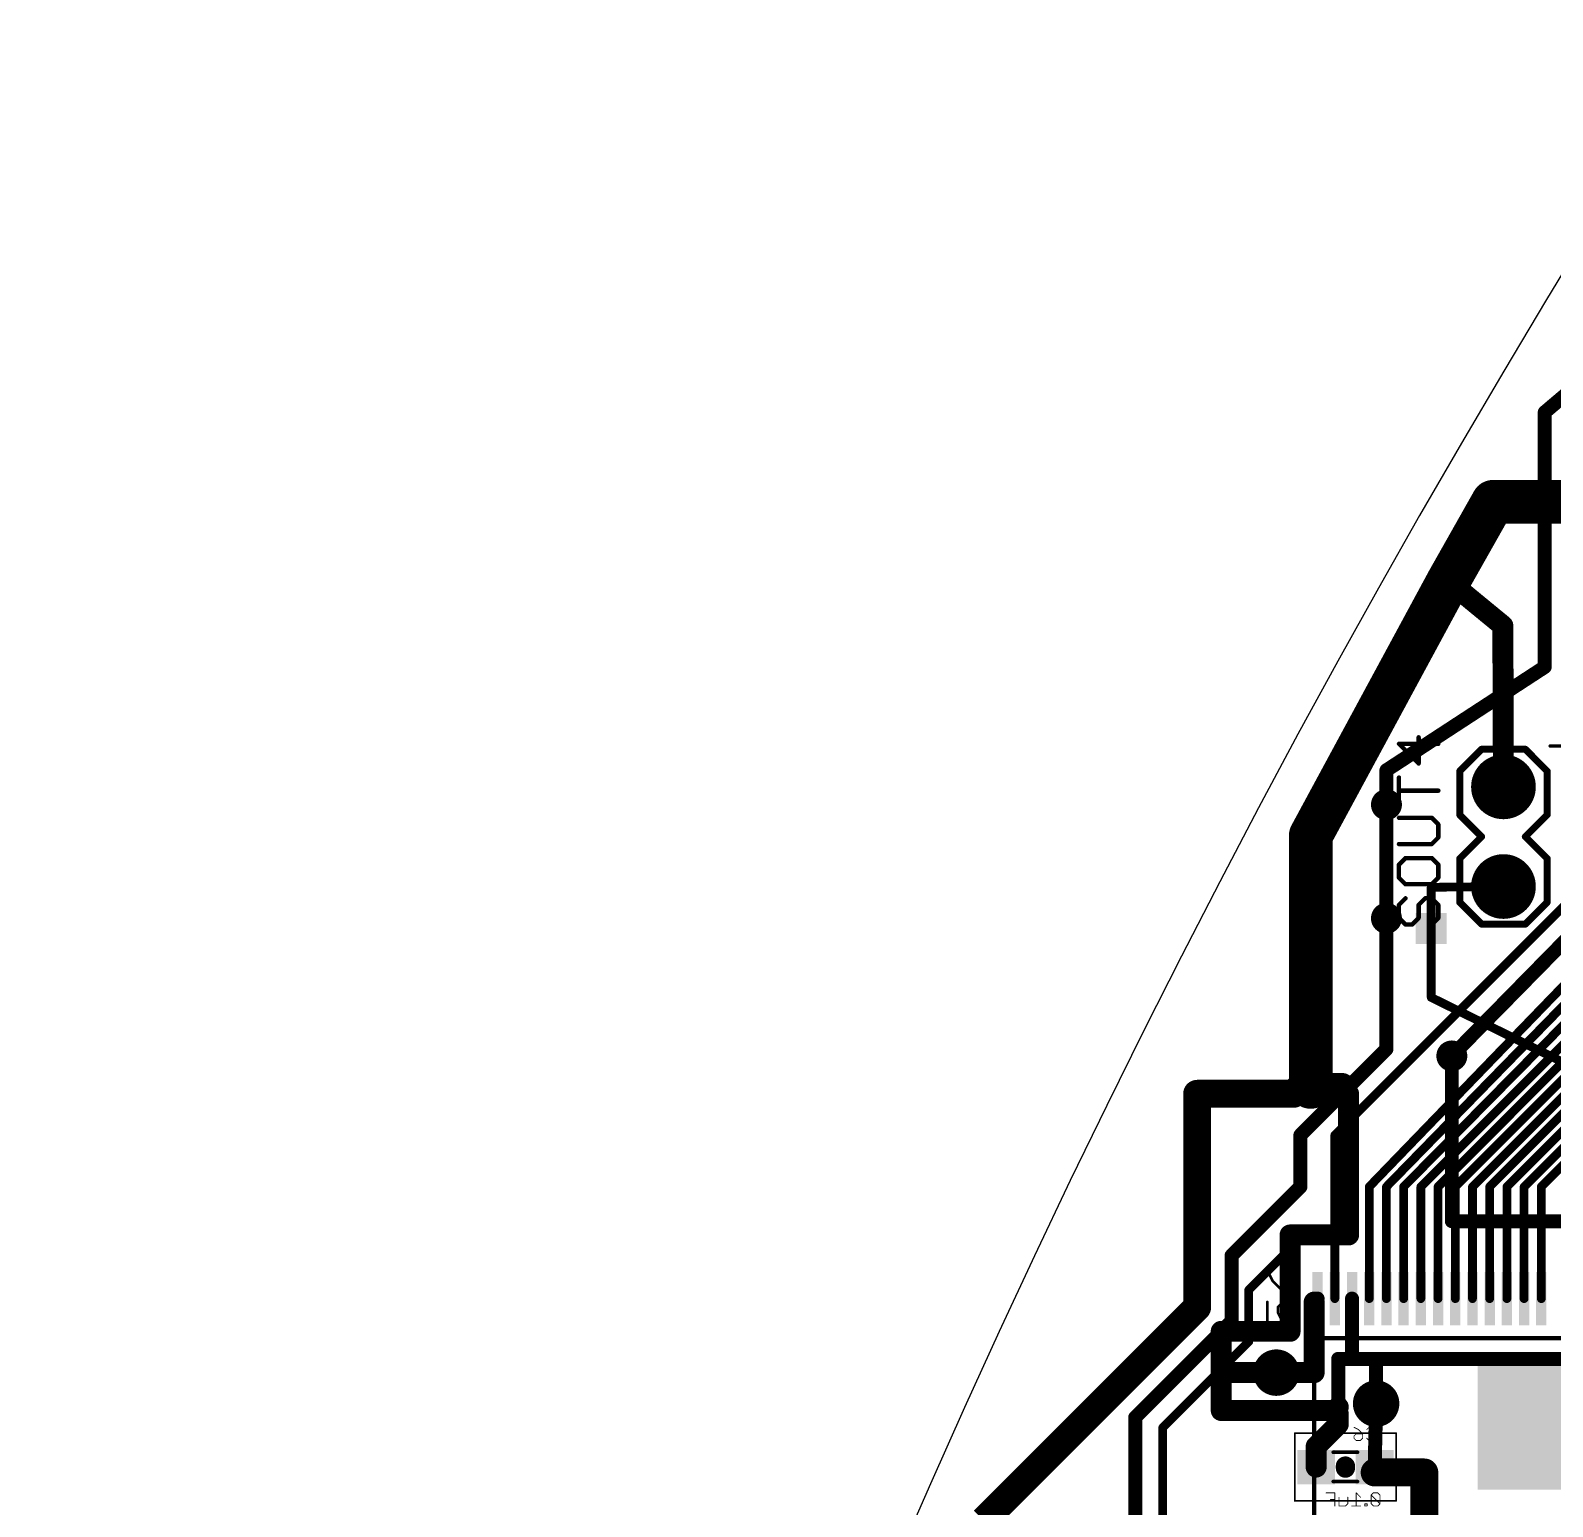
# Model space of a CAD drawing. Extents: x -46 to 149, y 1 to 263.
# Drawn here: x -46.4 to -2.17, y 124.71 to 167.59 of the extents above; entities that cross this region are included whole.
import ezdxf

# ---------------------------------------------------------------- set-up
doc = ezdxf.new("R2010")
doc.units = 0
for name, color, linetype in [('1', 22, 'CONTINUOUS'), ('16', 175, 'CONTINUOUS'), ('17', 82, 'CONTINUOUS'), ('18', 82, 'CONTINUOUS'), ('20', 7, 'CONTINUOUS'), ('21', 253, 'CONTINUOUS'), ('22', 253, 'CONTINUOUS'), ('23', 7, 'CONTINUOUS'), ('24', 7, 'CONTINUOUS'), ('25', 253, 'CONTINUOUS'), ('26', 253, 'CONTINUOUS'), ('28', 253, 'CONTINUOUS'), ('40', 175, 'CONTINUOUS'), ('51', 253, 'CONTINUOUS'), ('52', 253, 'CONTINUOUS')]:
    doc.layers.add(name, color=color, linetype=linetype)

# ---------------------------------------------------------------- blocks, each defined once
blk = doc.blocks.new('RECT')
blk.add_solid([(-0.5, -0.5), (0.5, -0.5), (-0.5, 0.5), (0.5, 0.5)])
blk = doc.blocks.new('ROUNDP')
at = {"const_width": 0.5}
blk.add_lwpolyline([(0, -0.25, 1), (0, 0.25, 1), (0, -0.25)], format="xyb", dxfattribs=at)
blk = doc.blocks.new('ROUNDV')
at = {"const_width": 0.5}
blk.add_lwpolyline([(0, -0.25, 1), (0, 0.25, 1), (0, -0.25)], format="xyb", dxfattribs=at)
blk = doc.blocks.new('SQUAREV')
blk.add_solid([(-0.5, -0.5), (0.5, -0.5), (-0.5, 0.5), (0.5, 0.5)])

msp = doc.modelspace()

# ---------------------------------------------------------------- linework, layer by layer
at = {"layer": '1'}
for points, const_width in [([(-2.4, 156.5), (10, 167)], 0.4064), ([(-2.4, 149.1), (-2.4, 156.5)], 0.4064), ([(-7, 146.1), (-2.4, 149.1)], 0.4064), ([(-7, 145.1), (-7, 146.1)], 0.4064), ([(-8.5, 135.5), (0.1, 144.1)], 0.254), ([(0.5, 143.5), (-5.1, 137.8)], 0.4064), ([(-7.5, 134), (1.2, 143)], 0.254), ([(-7, 134), (1.3, 142.5)], 0.254), ([(-3.6, 142.7222), (-5.7, 142.7)], 0.254), ([(-5.7, 142.7), (-5.7, 141.5)], 0.254), ([(-7, 138), (-7, 141.8)], 0.4064), ([(-6.5, 134), (1.4, 142)], 0.254), ([(-6, 134), (1.5, 141.5)], 0.254), ([(1.5, 141), (-5.5, 134)], 0.254), ([(1.5, 140.5), (-5, 134)], 0.254), ([(-4.5, 134), (1.5, 140)], 0.254), ([(1.4, 139.4), (-4, 134)], 0.254), ([(-3.5, 134), (1.5, 139)], 0.254), ([(-9.5, 135.5), (-7, 138)], 0.4064), ([(-3, 134), (0.5, 137.5)], 0.254), ([(-2.5, 134), (0.5, 137)], 0.254), ([(-9.5, 134), (-9.5, 135.5)], 0.4064), ([(-8.5, 132.5), (-8.5, 135.5)], 0.254), ([(-11.5, 132), (-9.5, 134)], 0.4064), ([(-7.5, 130.75), (-7.5, 134)], 0.254), ([(-7, 130.75), (-7, 134)], 0.254), ([(-6.5, 130.75), (-6.5, 134)], 0.254), ([(-6, 130.75), (-6, 134)], 0.254), ([(-5.5, 134), (-5.5, 130.75)], 0.254), ([(-5, 134), (-5, 130.75)], 0.254), ([(-4.5, 130.75), (-4.5, 134)], 0.254), ([(-4, 134), (-4, 130.75)], 0.254), ([(-3.5, 130.75), (-3.5, 134)], 0.254), ([(-3, 130.75), (-3, 134)], 0.254), ([(-2.5, 130.75), (-2.5, 134)], 0.254), ([(-9.5, 132.5), (-11, 131)], 0.254), ([(-8.5, 132.5), (-9.5, 132.5)], 0.254), ([(-8.5, 130.75), (-8.5, 132.5)], 0.254), ([(-11.5, 130.1), (-11.5, 132)], 0.4064), ([(-11, 131), (-11, 129.5)], 0.254), ([(-9.1, 130.65), (-9.1, 128.6)], 0.6096), ([(-9, 130.75), (-9.1, 130.65)], 0.4064), ([(-8, 130.75), (-8, 129)], 0.4064), ([(-14.3, 127.3), (-11.5, 130.1)], 0.4064), ([(-13.5, 127), (-11, 129.5)], 0.254), ([(-8, 129), (-7.3, 129)], 0.4064), ([(-7.3, 129), (-7.3, 127.7)], 0.4064), ([(-9.1, 128.6), (-10.2, 128.6)], 0.6096), ([(-14.3, 124), (-14.3, 127.3)], 0.4064), ([(-13.5, 124), (-13.5, 127)], 0.254)]:
    msp.add_lwpolyline(points, dxfattribs=dict(at, const_width=const_width))
for points, const_width in [([(-2.2984, 156.5, 1), (-2.5016, 156.5)], 0.2032), ([(-2.4657, 156.5775, 1), (-2.3343, 156.4225)], 0.2032), ([(-2.5016, 149.1, 1), (-2.2984, 149.1)], 0.2032), ([(-2.3445, 149.0149, 1), (-2.4555, 149.1851)], 0.2032), ([(-6.8984, 146.1, 1), (-7.1016, 146.1)], 0.2032), ([(-7.0555, 146.1851, 1), (-6.9445, 146.0149)], 0.2032), ([(-7.1016, 145.1, 1), (-6.8984, 145.1)], 0.2032), ([(-5.7007, 142.7635, 1), (-5.6993, 142.6365)], 0.127), ([(-5.6365, 142.7, 1), (-5.7635, 142.7)], 0.127), ([(-3.5993, 142.6587, 1), (-3.6007, 142.7857)], 0.127), ([(-6.8984, 141.8, 1), (-7.1016, 141.8)], 0.2032), ([(-5.7635, 141.5, 1), (-5.6365, 141.5)], 0.127), ([(-7.1016, 138, 1), (-6.8984, 138)], 0.2032), ([(-6.9282, 137.9282, 1), (-7.0718, 138.0718)], 0.2032), ([(-5.1725, 137.8712, 1), (-5.0275, 137.7288)], 0.2032), ([(-9.3984, 135.5, 1), (-9.6016, 135.5)], 0.2032), ([(-9.5718, 135.5718, 1), (-9.4282, 135.4282)], 0.2032), ([(-8.4365, 135.5, 1), (-8.5635, 135.5)], 0.127), ([(-8.5449, 135.5449, 1), (-8.4551, 135.4551)], 0.127), ([(-9.6016, 134, 1), (-9.3984, 134)], 0.2032), ([(-9.4282, 133.9282, 1), (-9.5718, 134.0718)], 0.2032), ([(-7.4365, 134, 1), (-7.5635, 134)], 0.127), ([(-7.5457, 134.0441, 1), (-7.4543, 133.9559)], 0.127), ([(-6.9365, 134, 1), (-7.0635, 134)], 0.127), ([(-7.0454, 134.0444, 1), (-6.9546, 133.9556)], 0.127), ([(-6.4365, 134, 1), (-6.5635, 134)], 0.127), ([(-6.5452, 134.0446, 1), (-6.4548, 133.9554)], 0.127), ([(-5.9365, 134, 1), (-6.0635, 134)], 0.127), ([(-6.0449, 134.0449, 1), (-5.9551, 133.9551)], 0.127), ([(-5.4365, 134, 1), (-5.5635, 134)], 0.127), ([(-5.5449, 134.0449, 1), (-5.4551, 133.9551)], 0.127), ([(-4.9365, 134, 1), (-5.0635, 134)], 0.127), ([(-5.0449, 134.0449, 1), (-4.9551, 133.9551)], 0.127), ([(-4.4365, 134, 1), (-4.5635, 134)], 0.127), ([(-4.5449, 134.0449, 1), (-4.4551, 133.9551)], 0.127), ([(-3.9365, 134, 1), (-4.0635, 134)], 0.127), ([(-4.0449, 134.0449, 1), (-3.9551, 133.9551)], 0.127), ([(-3.4365, 134, 1), (-3.5635, 134)], 0.127), ([(-3.5449, 134.0449, 1), (-3.4551, 133.9551)], 0.127), ([(-2.9365, 134, 1), (-3.0635, 134)], 0.127), ([(-3.0449, 134.0449, 1), (-2.9551, 133.9551)], 0.127), ([(-2.4365, 134, 1), (-2.5635, 134)], 0.127), ([(-2.5449, 134.0449, 1), (-2.4551, 133.9551)], 0.127), ([(-9.5, 132.5635, 1), (-9.5, 132.4365)], 0.127), ([(-9.4551, 132.4551, 1), (-9.5449, 132.5449)], 0.127), ([(-8.4365, 132.5, 1), (-8.5635, 132.5)], 0.127), ([(-8.5635, 132.5, 1), (-8.4365, 132.5)], 0.127), ([(-8.5, 132.4365, 1), (-8.5, 132.5635)], 0.127), ([(-11.3984, 132, 1), (-11.6016, 132)], 0.2032), ([(-11.5718, 132.0718, 1), (-11.4282, 131.9282)], 0.2032), ([(-10.9365, 131, 1), (-11.0635, 131)], 0.127), ([(-11.0449, 131.0449, 1), (-10.9551, 130.9551)], 0.127), ([(-8.9476, 130.65, 1), (-9.2524, 130.65)], 0.3048), ([(-8.9282, 130.6782, 1), (-9.0718, 130.8218)], 0.2032), ([(-7.8984, 130.75, 1), (-8.1016, 130.75)], 0.2032), ([(-9.1718, 130.7218, 1), (-9.0282, 130.5782)], 0.2032), ([(-8.5635, 130.75, 1), (-8.4365, 130.75)], 0.127), ([(-7.5635, 130.75, 1), (-7.4365, 130.75)], 0.127), ([(-7.0635, 130.75, 1), (-6.9365, 130.75)], 0.127), ([(-6.5635, 130.75, 1), (-6.4365, 130.75)], 0.127), ([(-6.0635, 130.75, 1), (-5.9365, 130.75)], 0.127), ([(-5.5635, 130.75, 1), (-5.4365, 130.75)], 0.127), ([(-5.0635, 130.75, 1), (-4.9365, 130.75)], 0.127), ([(-4.5635, 130.75, 1), (-4.4365, 130.75)], 0.127), ([(-4.0635, 130.75, 1), (-3.9365, 130.75)], 0.127), ([(-3.5635, 130.75, 1), (-3.4365, 130.75)], 0.127), ([(-3.0635, 130.75, 1), (-2.9365, 130.75)], 0.127), ([(-2.5635, 130.75, 1), (-2.4365, 130.75)], 0.127), ([(-11.6016, 130.1, 1), (-11.3984, 130.1)], 0.2032), ([(-11.4282, 130.0282, 1), (-11.5718, 130.1718)], 0.2032), ([(-10.9551, 129.4551, 1), (-11.0449, 129.5449)], 0.127), ([(-11.0635, 129.5, 1), (-10.9365, 129.5)], 0.127), ([(-8, 129.1016, 1), (-8, 128.8984)], 0.2032), ([(-7.1984, 129, 1), (-7.4016, 129)], 0.2032), ([(-7.3, 128.8984, 1), (-7.3, 129.1016)], 0.2032), ([(-10.2, 128.7524, 1), (-10.2, 128.4476)], 0.3048), ([(-9.2524, 128.6, 1), (-8.9476, 128.6)], 0.3048), ([(-9.1, 128.4476, 1), (-9.1, 128.7524)], 0.3048), ([(-8.1016, 129, 1), (-7.8984, 129)], 0.2032), ([(-14.1984, 127.3, 1), (-14.4016, 127.3)], 0.2032), ([(-14.3718, 127.3718, 1), (-14.2282, 127.2282)], 0.2032), ([(-7.4016, 127.7, 1), (-7.1984, 127.7)], 0.2032), ([(-13.4365, 127, 1), (-13.5635, 127)], 0.127), ([(-13.5449, 127.0449, 1), (-13.4551, 126.9551)], 0.127)]:
    msp.add_lwpolyline(points, format="xyb", dxfattribs=dict(at, const_width=const_width))
at = {"layer": '16'}
for points, const_width in [([(-3.9, 153.9), (-5.2, 151.6)], 1.27), ([(-3.9, 153.9), (4.1, 153.9)], 1.27), ([(-5.2, 151.6), (-9.2, 144.2)], 1.27), ([(-3.6178, 150.3), (-5.2, 151.6)], 0.6096), ([(-3.6, 145.6178), (-3.6178, 150.3)], 0.6096), ([(-7, 141.8), (-7, 145.1)], 0.4064), ([(-9.2, 144.2), (-9.2, 136.9)], 1.27), ([(-5.7, 141.5), (-5.7, 139.5)], 0.254), ([(-5.7, 139.5), (6.5, 133.5)], 0.254), ([(-5.1, 137.8), (-5.1, 133)], 0.4064), ([(-12.5, 130.5), (-12.5, 136.7)], 0.8128), ([(-12.5, 136.7), (-9.7, 136.7)], 0.8128), ([(-9.7, 136.7), (-9.5, 136.9)], 0.8128), ([(-9.5, 136.9), (-9.2, 136.9)], 0.8128), ([(-8.3, 136.9), (-9.2, 136.9)], 0.8128), ([(-8.1, 136.7), (-8.3, 136.9)], 0.6096), ([(-8.1, 132.6), (-8.1, 136.7)], 0.6096), ([(-5.1, 133), (6, 133)], 0.4064), ([(-9.8, 129.8), (-9.8, 132.6)], 0.6096), ([(-9.8, 132.6), (-8.1, 132.6)], 0.6096), ([(-18.7, 124.3), (-12.5, 130.5)], 0.8128), ([(-11.8, 128.6), (-11.8, 129.8)], 0.6096), ([(-11.8, 129.8), (-9.8, 129.8)], 0.6096), ([(4.5, 129), (-8.4, 129)], 0.4064), ([(-8.4, 129), (-8.4, 127.6)], 0.4064), ([(-10.2, 128.6), (-11.8, 128.6)], 0.6096), ([(-11.8, 127.5), (-11.8, 128.6)], 0.6096), ([(-8.4, 127.6), (-8.5, 127.5)], 0.6096), ([(-7.3, 127.7), (-7.342, 125.856)], 0.4064), ([(-8.5, 127.5), (-11.8, 127.5)], 0.6096), ([(-8.4, 127.1), (-9.042, 126.458)], 0.6096), ([(-8.5, 127.5), (-8.4, 127.4)], 0.6096), ([(-8.4, 127.4), (-8.4, 127.1)], 0.6096), ([(-9.042, 126.458), (-9.042, 125.856)], 0.6096), ([(-5.9, 125.7), (-7.342, 125.7)], 0.8128), ([(-7.342, 125.7), (-7.342, 125.856)], 0.4064), ([(-5.9, 124.3), (-5.9, 125.7)], 0.8128)]:
    msp.add_lwpolyline(points, dxfattribs=dict(at, const_width=const_width))
for points, const_width in [([(-3.9, 154.2175, 1), (-3.9, 153.5825)], 0.635), ([(-3.6236, 153.7438, 1), (-4.1764, 154.0562)], 0.635), ([(-4.9207, 151.449, 1), (-5.4793, 151.751)], 0.635), ([(-5.4764, 151.7562, 1), (-4.9236, 151.4438)], 0.635), ([(-5.1033, 151.7178, 1), (-5.2967, 151.4822)], 0.3048), ([(-3.4654, 150.3006, 1), (-3.7702, 150.2994)], 0.3048), ([(-3.7145, 150.1822, 1), (-3.5211, 150.4178)], 0.3048), ([(-3.7524, 145.6172, 1), (-3.4476, 145.6184)], 0.3048), ([(-6.8984, 145.1, 1), (-7.1016, 145.1)], 0.2032), ([(-8.8825, 144.2, 1), (-9.5175, 144.2)], 0.635), ([(-9.4793, 144.351, 1), (-8.9207, 144.049)], 0.635), ([(-7.1016, 141.8, 1), (-6.8984, 141.8)], 0.2032), ([(-5.6365, 141.5, 1), (-5.7635, 141.5)], 0.127), ([(-5.672, 139.557, 1), (-5.728, 139.443)], 0.127), ([(-5.7635, 139.5, 1), (-5.6365, 139.5)], 0.127), ([(-4.9984, 137.8, 1), (-5.2016, 137.8)], 0.2032), ([(-12.2968, 136.7, 1), (-12.7032, 136.7)], 0.4064), ([(-12.5, 136.9032, 1), (-12.5, 136.4968)], 0.4064), ([(-9.5, 137.1032, 1), (-9.5, 136.6968)], 0.4064), ([(-9.7, 136.4968, 1), (-9.7, 136.9032)], 0.4064), ([(-9.3563, 136.7563, 1), (-9.6437, 137.0437)], 0.4064), ([(-9.5175, 136.9, 1), (-8.8825, 136.9)], 0.635), ([(-9.2, 137.1032, 1), (-9.2, 136.6968)], 0.4064), ([(-9.2, 136.6968, 1), (-9.2, 137.1032)], 0.4064), ([(-8.1922, 137.0078, 1), (-8.4078, 136.7922)], 0.3048), ([(-8.3, 136.6968, 1), (-8.3, 137.1032)], 0.4064), ([(-9.8437, 136.8437, 1), (-9.5563, 136.5563)], 0.4064), ([(-7.9476, 136.7, 1), (-8.2524, 136.7)], 0.3048), ([(-8.2078, 136.5922, 1), (-7.9922, 136.8078)], 0.3048), ([(-5.1, 133.1016, 1), (-5.1, 132.8984)], 0.2032), ([(-9.6476, 132.6, 1), (-9.9524, 132.6)], 0.3048), ([(-9.8, 132.7524, 1), (-9.8, 132.4476)], 0.3048), ([(-8.2524, 132.6, 1), (-7.9476, 132.6)], 0.3048), ([(-8.1, 132.4476, 1), (-8.1, 132.7524)], 0.3048), ([(-5.2016, 133, 1), (-4.9984, 133)], 0.2032), ([(-12.7032, 130.5, 1), (-12.2968, 130.5)], 0.4064), ([(-12.3563, 130.3563, 1), (-12.6437, 130.6437)], 0.4064), ([(-11.6476, 129.8, 1), (-11.9524, 129.8)], 0.3048), ([(-11.8, 129.9524, 1), (-11.8, 129.6476)], 0.3048), ([(-9.8, 129.6476, 1), (-9.8, 129.9524)], 0.3048), ([(-9.9524, 129.8, 1), (-9.6476, 129.8)], 0.3048), ([(-8.4, 129.1016, 1), (-8.4, 128.8984)], 0.2032), ([(-8.2984, 129, 1), (-8.5016, 129)], 0.2032), ([(-11.8, 128.7524, 1), (-11.8, 128.4476)], 0.3048), ([(-11.6476, 128.6, 1), (-11.9524, 128.6)], 0.3048), ([(-11.9524, 128.6, 1), (-11.6476, 128.6)], 0.3048), ([(-10.2, 128.4476, 1), (-10.2, 128.7524)], 0.3048), ([(-8.2922, 127.4922, 1), (-8.5078, 127.7078)], 0.3048), ([(-7.1984, 127.6977, 1), (-7.4016, 127.7023)], 0.2032), ([(-11.8, 127.6524, 1), (-11.8, 127.3476)], 0.3048), ([(-11.9524, 127.5, 1), (-11.6476, 127.5)], 0.3048), ([(-8.3922, 127.6078, 1), (-8.6078, 127.3922)], 0.3048), ([(-8.6078, 127.6078, 1), (-8.3922, 127.3922)], 0.3048), ([(-8.2476, 127.4, 1), (-8.5524, 127.4)], 0.3048), ([(-8.5078, 127.2922, 1), (-8.2922, 127.5078)], 0.3048), ([(-8.2922, 126.9922, 1), (-8.5078, 127.2078)], 0.3048), ([(-8.5, 127.3476, 1), (-8.5, 127.6524)], 0.3048), ([(-8.5016, 127.6, 1), (-8.2984, 127.6)], 0.2032), ([(-8.5524, 127.1, 1), (-8.2476, 127.1)], 0.3048), ([(-9.1498, 126.5658, 1), (-8.9342, 126.3502)], 0.3048), ([(-8.8896, 126.458, 1), (-9.1944, 126.458)], 0.3048), ([(-7.342, 125.9032, 1), (-7.342, 125.4968)], 0.4064), ([(-7.2404, 125.856, 1), (-7.4436, 125.856)], 0.2032), ([(-5.6968, 125.7, 1), (-6.1032, 125.7)], 0.4064), ([(-5.9, 125.4968, 1), (-5.9, 125.9032)], 0.4064), ([(-9.1944, 125.856, 1), (-8.8896, 125.856)], 0.3048), ([(-7.4436, 125.8583, 1), (-7.2404, 125.8537)], 0.2032), ([(-7.4436, 125.7, 1), (-7.2404, 125.7)], 0.2032)]:
    msp.add_lwpolyline(points, format="xyb", dxfattribs=dict(at, const_width=const_width))
at = {"layer": '20'}
msp.add_arc((259.6429, 1.5887), 306.0431, 121.3324, 180.054, dxfattribs=at)
at = {"layer": '21'}
for points, const_width in [([(-4.87, 146.075), (-4.235, 146.71)], 0.2032), ([(-4.235, 146.71), (-2.965, 146.71)], 0.2032), ([(-2.965, 146.71), (-2.33, 146.075)], 0.2032), ([(-4.87, 144.805), (-4.87, 146.075)], 0.2032), ([(-2.33, 146.075), (-2.33, 144.805)], 0.2032), ([(-4.235, 144.17), (-4.87, 144.805)], 0.2032), ([(-2.33, 144.805), (-2.965, 144.17)], 0.2032), ([(-4.87, 143.535), (-4.235, 144.17)], 0.2032), ([(-2.965, 144.17), (-2.33, 143.535)], 0.2032), ([(-4.87, 142.265), (-4.87, 143.535)], 0.2032), ([(-2.33, 143.535), (-2.33, 142.265)], 0.2032), ([(-4.87, 142.265), (-4.235, 141.63)], 0.2032), ([(-2.965, 141.63), (-2.33, 142.265)], 0.2032), ([(-4.235, 141.63), (-2.965, 141.63)], 0.2032), ([(-10.4627, 131.5753), (-10.3086, 131.2671)], 0.0762), ([(-9.8463, 131.5753), (-10.0004, 131.4212)], 0.0762), ([(-10.0004, 131.4212), (-10.0004, 130.9589)], 0.0762), ([(-9.6922, 131.5753), (-9.8463, 131.5753)], 0.0762), ([(-9.5381, 131.4212), (-9.6922, 131.5753)], 0.0762), ([(-9.5381, 131.113), (-9.5381, 131.4212)], 0.0762), ([(-10.3086, 131.2671), (-10.0004, 130.9589)], 0.0762), ([(-10.0004, 130.9589), (-9.6922, 130.9589)], 0.0762), ([(-9.6922, 130.9589), (-9.5381, 131.113)], 0.0762), ([(-10.4627, 130.6545), (-10.4627, 130.0381)], 0.0762), ([(-10.1545, 130.5004), (-10.0004, 130.6545)], 0.0762), ([(-10.1545, 130.3463), (-10.1545, 130.5004)], 0.0762), ([(-10.0004, 130.6545), (-9.6922, 130.6545)], 0.0762), ([(-9.6922, 130.6545), (-9.5381, 130.5004)], 0.0762), ([(-9.5381, 130.5004), (-9.5381, 130.1922)], 0.0762), ([(-10.4627, 130.0381), (-10.0004, 130.0381)], 0.0762), ([(-10.0004, 130.0381), (-10.1545, 130.3463)], 0.0762), ([(-9.5381, 130.1922), (-9.6922, 130.0381)], 0.0762), ([(-9.1, 129.6), (-9.1, 124.4)], 0.127), ([(4.6, 129.6), (-9.1, 129.6)], 0.127)]:
    msp.add_lwpolyline(points, dxfattribs=dict(at, const_width=const_width))
for points, const_width in [([(-4.235, 146.7608, 1), (-4.235, 146.6592)], 0.1016), ([(-4.1991, 146.6741, 1), (-4.2709, 146.7459)], 0.1016), ([(-2.9291, 146.7459, 1), (-3.0009, 146.6741)], 0.1016), ([(-2.965, 146.6592, 1), (-2.965, 146.7608)], 0.1016), ([(-4.8192, 146.075, 1), (-4.9208, 146.075)], 0.1016), ([(-4.9059, 146.1109, 1), (-4.8341, 146.0391)], 0.1016), ([(-2.2792, 146.075, 1), (-2.3808, 146.075)], 0.1016), ([(-2.3659, 146.0391, 1), (-2.2941, 146.1109)], 0.1016), ([(-4.8341, 144.8409, 1), (-4.9059, 144.7691)], 0.1016), ([(-4.9208, 144.805, 1), (-4.8192, 144.805)], 0.1016), ([(-2.3808, 144.805, 1), (-2.2792, 144.805)], 0.1016), ([(-2.2941, 144.7691, 1), (-2.3659, 144.8409)], 0.1016), ([(-4.1991, 144.1341, 1), (-4.2709, 144.2059)], 0.1016), ([(-4.2709, 144.1341, 1), (-4.1991, 144.2059)], 0.1016), ([(-2.9291, 144.2059, 1), (-3.0009, 144.1341)], 0.1016), ([(-3.0009, 144.2059, 1), (-2.9291, 144.1341)], 0.1016), ([(-4.8192, 143.535, 1), (-4.9208, 143.535)], 0.1016), ([(-4.9059, 143.5709, 1), (-4.8341, 143.4991)], 0.1016), ([(-2.2792, 143.535, 1), (-2.3808, 143.535)], 0.1016), ([(-2.3659, 143.4991, 1), (-2.2941, 143.5709)], 0.1016), ([(-4.8341, 142.3009, 1), (-4.9059, 142.2291)], 0.1016), ([(-4.9208, 142.265, 1), (-4.8192, 142.265)], 0.1016), ([(-2.3808, 142.265, 1), (-2.2792, 142.265)], 0.1016), ([(-2.2941, 142.2291, 1), (-2.3659, 142.3009)], 0.1016), ([(-4.235, 141.6808, 1), (-4.235, 141.5792)], 0.1016), ([(-4.2709, 141.5941, 1), (-4.1991, 141.6659)], 0.1016), ([(-3.0009, 141.6659, 1), (-2.9291, 141.5941)], 0.1016), ([(-2.965, 141.5792, 1), (-2.965, 141.6808)], 0.1016), ([(-10.4456, 131.5838, 1), (-10.4797, 131.5668)], 0.0381), ([(-10.0139, 131.4346, 1), (-9.9869, 131.4077)], 0.0381), ([(-9.9813, 131.4212, 1), (-10.0194, 131.4212)], 0.0381), ([(-9.8463, 131.5943, 1), (-9.8463, 131.5562)], 0.0381), ([(-9.8328, 131.5618, 1), (-9.8598, 131.5887)], 0.0381), ([(-9.6787, 131.5887, 1), (-9.7057, 131.5618)], 0.0381), ([(-9.6922, 131.5562, 1), (-9.6922, 131.5943)], 0.0381), ([(-9.5191, 131.4212, 1), (-9.5572, 131.4212)], 0.0381), ([(-9.5516, 131.4077, 1), (-9.5246, 131.4346)], 0.0381), ([(-10.2951, 131.2805, 1), (-10.3221, 131.2536)], 0.0381), ([(-10.3256, 131.2586, 1), (-10.2916, 131.2756)], 0.0381), ([(-10.0004, 130.9779, 1), (-10.0004, 130.9398)], 0.0381), ([(-10.0194, 130.9589, 1), (-9.9813, 130.9589)], 0.0381), ([(-10.0139, 130.9454, 1), (-9.9869, 130.9724)], 0.0381), ([(-9.7057, 130.9724, 1), (-9.6787, 130.9454)], 0.0381), ([(-9.6922, 130.9398, 1), (-9.6922, 130.9779)], 0.0381), ([(-9.5572, 131.113, 1), (-9.5191, 131.113)], 0.0381), ([(-9.5246, 131.0995, 1), (-9.5516, 131.1265)], 0.0381), ([(-10.4436, 130.6545, 1), (-10.4817, 130.6545)], 0.0381), ([(-10.1354, 130.5004, 1), (-10.1735, 130.5004)], 0.0381), ([(-10.168, 130.5139, 1), (-10.141, 130.4869)], 0.0381), ([(-10.0004, 130.6735, 1), (-10.0004, 130.6354)], 0.0381), ([(-9.9869, 130.641, 1), (-10.0139, 130.668)], 0.0381), ([(-9.6787, 130.668, 1), (-9.7057, 130.641)], 0.0381), ([(-9.6922, 130.6354, 1), (-9.6922, 130.6735)], 0.0381), ([(-9.5191, 130.5004, 1), (-9.5572, 130.5004)], 0.0381), ([(-9.5516, 130.4869, 1), (-9.5246, 130.5139)], 0.0381), ([(-10.4627, 130.0572, 1), (-10.4627, 130.0191)], 0.0381), ([(-10.4817, 130.0381, 1), (-10.4436, 130.0381)], 0.0381), ([(-10.1375, 130.3548, 1), (-10.1715, 130.3378)], 0.0381), ([(-10.1735, 130.3463, 1), (-10.1354, 130.3463)], 0.0381), ([(-10.0174, 130.0296, 1), (-9.9834, 130.0466)], 0.0381), ([(-10.0004, 130.0191, 1), (-10.0004, 130.0572)], 0.0381), ([(-9.7057, 130.0516, 1), (-9.6787, 130.0246)], 0.0381), ([(-9.5572, 130.1922, 1), (-9.5191, 130.1922)], 0.0381), ([(-9.5246, 130.1787, 1), (-9.5516, 130.2057)], 0.0381), ([(-9.0682, 129.6, 1), (-9.1318, 129.6)], 0.0635), ([(-9.1, 129.6317, 1), (-9.1, 129.5683)], 0.0635)]:
    msp.add_lwpolyline(points, format="xyb", dxfattribs=dict(at, const_width=const_width))
at = {"layer": '22', "const_width": 0.5588}
msp.add_lwpolyline([(-8.192, 125.8865), (-8.192, 125.8255)], dxfattribs=at)
at = {"layer": '22', "const_width": 0.2794}
for points in [[(-8.0523, 125.8865, 1), (-8.3317, 125.8865)], [(-8.3317, 125.8255, 1), (-8.0523, 125.8255)]]:
    msp.add_lwpolyline(points, format="xyb", dxfattribs=at)
at = {"layer": '23'}
msp.add_point((-3.6, 142.9), dxfattribs=at)
at = {"layer": '24'}
msp.add_point((-8.192, 125.856), dxfattribs=at)
at = {"layer": '25'}
for points, const_width in [([(-5.4923, 146.8669), (-6.6363, 146.8669)], 0.127), ([(-6.6363, 146.8669), (-6.0643, 146.2949)], 0.127), ([(-6.0643, 146.2949), (-6.0643, 147.0575)], 0.127), ([(-2.2411, 146.806), (-0.6819, 146.806)], 0.1016), ([(-6.6363, 145.1255), (-6.6363, 145.8881)], 0.127), ([(-5.4923, 145.5068), (-6.6363, 145.5068)], 0.127), ([(-5.683, 144.7187), (-6.6363, 144.7187)], 0.127), ([(-5.4923, 144.5281), (-5.683, 144.7187)], 0.127), ([(-5.683, 143.9561), (-5.4923, 144.1468)], 0.127), ([(-5.4923, 144.1468), (-5.4923, 144.5281)], 0.127), ([(-6.6363, 143.9561), (-5.683, 143.9561)], 0.127), ([(-6.4456, 143.5493), (-6.6363, 143.3587)], 0.127), ([(-6.6363, 143.3587), (-6.6363, 142.9774)], 0.127), ([(-5.683, 143.5493), (-6.4456, 143.5493)], 0.127), ([(-5.4923, 143.3587), (-5.683, 143.5493)], 0.127), ([(-5.4923, 142.9774), (-5.4923, 143.3587)], 0.127), ([(-6.6363, 142.9774), (-6.4456, 142.7867)], 0.127), ([(-5.683, 142.7867), (-5.4923, 142.9774)], 0.127), ([(-6.4456, 142.38), (-6.6363, 142.1893)], 0.127), ([(-6.4456, 142.7867), (-5.683, 142.7867)], 0.127), ([(-6.0643, 142.1893), (-5.8736, 142.38)], 0.127), ([(-5.8736, 142.38), (-5.683, 142.38)], 0.127), ([(-5.683, 142.38), (-5.4923, 142.1893)], 0.127), ([(-6.6363, 142.1893), (-6.6363, 141.808)], 0.127), ([(-6.0643, 141.808), (-6.0643, 142.1893)], 0.127), ([(-5.4923, 142.1893), (-5.4923, 141.808)], 0.127), ([(-6.6363, 141.808), (-6.4456, 141.6173)], 0.127), ([(-6.4456, 141.6173), (-6.255, 141.6173)], 0.127), ([(-6.255, 141.6173), (-6.0643, 141.808)], 0.127), ([(-5.4923, 141.808), (-5.683, 141.6173)], 0.127)]:
    msp.add_lwpolyline(points, dxfattribs=dict(at, const_width=const_width))
for points, const_width in [([(-6.6363, 146.8986, 1), (-6.6363, 146.8351)], 0.0635), ([(-6.6138, 146.8893, 1), (-6.6587, 146.8444)], 0.0635), ([(-6.0325, 147.0575, 1), (-6.096, 147.0575)], 0.0635), ([(-5.4923, 146.8351, 1), (-5.4923, 146.8986)], 0.0635), ([(-2.2411, 146.8314, 1), (-2.2411, 146.7806)], 0.0508), ([(-6.6045, 145.8881, 1), (-6.668, 145.8881)], 0.0635), ([(-6.096, 146.2949, 1), (-6.0325, 146.2949)], 0.0635), ([(-6.0867, 146.2724, 1), (-6.0418, 146.3173)], 0.0635), ([(-6.6363, 145.5386, 1), (-6.6363, 145.4751)], 0.0635), ([(-5.4923, 145.4751, 1), (-5.4923, 145.5386)], 0.0635), ([(-6.668, 145.1255, 1), (-6.6045, 145.1255)], 0.0635), ([(-6.6363, 144.7505, 1), (-6.6363, 144.687)], 0.0635), ([(-5.6605, 144.7412, 1), (-5.7054, 144.6963)], 0.0635), ([(-5.683, 144.687, 1), (-5.683, 144.7505)], 0.0635), ([(-5.4606, 144.5281, 1), (-5.524, 144.5281)], 0.0635), ([(-5.5148, 144.5056, 1), (-5.4698, 144.5505)], 0.0635), ([(-5.4698, 144.1243, 1), (-5.5148, 144.1692)], 0.0635), ([(-6.6363, 143.9878, 1), (-6.6363, 143.9243)], 0.0635), ([(-5.7054, 143.9785, 1), (-5.6605, 143.9336)], 0.0635), ([(-5.683, 143.9243, 1), (-5.683, 143.9878)], 0.0635), ([(-5.524, 144.1468, 1), (-5.4606, 144.1468)], 0.0635), ([(-6.6045, 143.3587, 1), (-6.668, 143.3587)], 0.0635), ([(-6.6587, 143.3811, 1), (-6.6138, 143.3362)], 0.0635), ([(-6.4456, 143.5811, 1), (-6.4456, 143.5176)], 0.0635), ([(-6.4232, 143.5269, 1), (-6.4681, 143.5718)], 0.0635), ([(-5.6605, 143.5718, 1), (-5.7054, 143.5269)], 0.0635), ([(-5.683, 143.5176, 1), (-5.683, 143.5811)], 0.0635), ([(-5.4606, 143.3587, 1), (-5.524, 143.3587)], 0.0635), ([(-5.5148, 143.3362, 1), (-5.4698, 143.3811)], 0.0635), ([(-6.668, 142.9774, 1), (-6.6045, 142.9774)], 0.0635), ([(-6.6138, 142.9998, 1), (-6.6587, 142.9549)], 0.0635), ([(-5.524, 142.9774, 1), (-5.4606, 142.9774)], 0.0635), ([(-5.4698, 142.9549, 1), (-5.5148, 142.9998)], 0.0635), ([(-6.4456, 142.8184, 1), (-6.4456, 142.7549)], 0.0635), ([(-6.4232, 142.3575, 1), (-6.4681, 142.4024)], 0.0635), ([(-6.4681, 142.7642, 1), (-6.4232, 142.8091)], 0.0635), ([(-5.8736, 142.4117, 1), (-5.8736, 142.3482)], 0.0635), ([(-5.8512, 142.3575, 1), (-5.8961, 142.4024)], 0.0635), ([(-5.7054, 142.8091, 1), (-5.6605, 142.7642)], 0.0635), ([(-5.6605, 142.4024, 1), (-5.7054, 142.3575)], 0.0635), ([(-5.683, 142.7549, 1), (-5.683, 142.8184)], 0.0635), ([(-5.683, 142.3482, 1), (-5.683, 142.4117)], 0.0635), ([(-6.6045, 142.1893, 1), (-6.668, 142.1893)], 0.0635), ([(-6.6587, 142.2117, 1), (-6.6138, 142.1668)], 0.0635), ([(-6.0325, 142.1893, 1), (-6.096, 142.1893)], 0.0635), ([(-6.0867, 142.2117, 1), (-6.0418, 142.1668)], 0.0635), ([(-5.4606, 142.1893, 1), (-5.524, 142.1893)], 0.0635), ([(-5.5148, 142.1668, 1), (-5.4698, 142.2117)], 0.0635), ([(-6.668, 141.808, 1), (-6.6045, 141.808)], 0.0635), ([(-6.6138, 141.8304, 1), (-6.6587, 141.7855)], 0.0635), ([(-6.4456, 141.649, 1), (-6.4456, 141.5856)], 0.0635), ([(-6.4681, 141.5948, 1), (-6.4232, 141.6398)], 0.0635), ([(-6.2774, 141.6398, 1), (-6.2325, 141.5948)], 0.0635), ([(-6.255, 141.5856, 1), (-6.255, 141.649)], 0.0635), ([(-6.096, 141.808, 1), (-6.0325, 141.808)], 0.0635), ([(-6.0418, 141.7855, 1), (-6.0867, 141.8304)], 0.0635), ([(-5.7054, 141.6398, 1), (-5.6605, 141.5948)], 0.0635), ([(-5.524, 141.808, 1), (-5.4606, 141.808)], 0.0635), ([(-5.4698, 141.7855, 1), (-5.5148, 141.8304)], 0.0635)]:
    msp.add_lwpolyline(points, format="xyb", dxfattribs=dict(at, const_width=const_width))
at = {"layer": '26', "const_width": 0.0127}
for points in [[(-7.9413, 127.0177, 1), (-7.947, 127.0063)], [(-7.8125, 126.953, 1), (-7.8215, 126.944)], [(-7.8199, 126.9428, 1), (-7.8142, 126.9541)], [(-7.5744, 126.953, 1), (-7.5654, 126.944)], [(-7.5064, 127.0184, 1), (-7.5064, 127.0057)], [(-7.5019, 127.0075, 1), (-7.5109, 127.0165)], [(-7.3748, 127.0165, 1), (-7.3837, 127.0075)], [(-7.3793, 127.0057, 1), (-7.3793, 127.0184)], [(-7.3094, 126.9485, 1), (-7.3221, 126.9485)], [(-7.3202, 126.944, 1), (-7.3112, 126.953)], [(-7.9378, 126.7578, 1), (-7.9505, 126.7578)], [(-7.9505, 126.6943, 1), (-7.9378, 126.6943)], [(-7.9486, 126.7623, 1), (-7.9396, 126.7533)], [(-7.9396, 126.6987, 1), (-7.9486, 126.6898)], [(-7.8806, 126.8277, 1), (-7.8806, 126.815)], [(-7.8806, 126.6371, 1), (-7.8806, 126.6244)], [(-7.8761, 126.8169, 1), (-7.8851, 126.8259)], [(-7.8851, 126.6262, 1), (-7.8761, 126.6352)], [(-7.7579, 126.6352, 1), (-7.749, 126.6262)], [(-7.7535, 126.6244, 1), (-7.7535, 126.6371)], [(-7.6836, 126.8214, 1), (-7.6963, 126.8214)], [(-7.6963, 126.6943, 1), (-7.6836, 126.6943)], [(-7.6854, 126.6898, 1), (-7.6944, 126.6987)], [(-7.6944, 126.8169, 1), (-7.6854, 126.8259)], [(-7.6899, 126.815, 1), (-7.6899, 126.8277)], [(-7.5654, 126.6987, 1), (-7.5744, 126.6898)], [(-7.5064, 126.6371, 1), (-7.5064, 126.6244)], [(-7.5109, 126.6262, 1), (-7.5019, 126.6352)], [(-7.3837, 126.6352, 1), (-7.3748, 126.6262)], [(-7.3793, 126.6244, 1), (-7.3793, 126.6371)], [(-7.3221, 126.6943, 1), (-7.3094, 126.6943)], [(-7.3112, 126.6898, 1), (-7.3202, 126.6987)]]:
    msp.add_lwpolyline(points, format="xyb", dxfattribs=at)
at = {"layer": '26', "const_width": 0.0254}
for points in [[(-7.9441, 127.012), (-7.817, 126.9485)], [(-7.817, 126.9485), (-7.6899, 126.8214)], [(-7.5699, 126.9485), (-7.5064, 127.012)], [(-7.5064, 127.012), (-7.3793, 127.012)], [(-7.3793, 127.012), (-7.3157, 126.9485)], [(-7.3157, 126.9485), (-7.3157, 126.6943)], [(-7.9441, 126.7578), (-7.8806, 126.8214)], [(-7.9441, 126.6943), (-7.9441, 126.7578)], [(-7.8806, 126.6307), (-7.9441, 126.6943)], [(-7.8806, 126.8214), (-7.6899, 126.8214)], [(-7.7535, 126.6307), (-7.8806, 126.6307)], [(-7.6899, 126.6943), (-7.7535, 126.6307)], [(-7.6899, 126.8214), (-7.6899, 126.6943)], [(-7.5064, 126.6307), (-7.5699, 126.6943)], [(-7.3793, 126.6307), (-7.5064, 126.6307)], [(-7.3157, 126.6943), (-7.3793, 126.6307)]]:
    msp.add_lwpolyline(points, dxfattribs=at)
at = {"layer": '28', "const_width": 0.0254}
for points in [[(-8.4984, 125.107), (-8.7526, 125.107)], [(-8.4984, 124.9164), (-8.6255, 124.9164)], [(-8.4984, 124.7257), (-8.4984, 125.107)], [(-8.3784, 124.7257), (-8.3784, 124.9799)], [(-8.1878, 124.7257), (-8.3784, 124.7257)], [(-8.1242, 124.7893), (-8.1878, 124.7257)], [(-8.1242, 124.9799), (-8.1242, 124.7893)], [(-7.75, 124.7257), (-8.0042, 124.7257)], [(-7.75, 124.9799), (-7.8771, 125.107)], [(-7.8771, 125.107), (-7.8771, 124.7257)], [(-7.5629, 124.7893), (-7.6265, 124.7893)], [(-7.6265, 124.7893), (-7.6265, 124.7257)], [(-7.6265, 124.7257), (-7.5629, 124.7257)], [(-7.5629, 124.7257), (-7.5629, 124.7893)], [(-7.3794, 125.107), (-7.4429, 125.0435)], [(-7.4429, 125.0435), (-7.4429, 124.7893)], [(-7.1887, 124.7893), (-7.4429, 125.0435)], [(-7.4429, 124.7893), (-7.3794, 124.7257)], [(-7.2523, 125.107), (-7.3794, 125.107)], [(-7.3794, 124.7257), (-7.2523, 124.7257)], [(-7.1887, 125.0435), (-7.2523, 125.107)], [(-7.2523, 124.7257), (-7.1887, 124.7893)], [(-7.1887, 124.7893), (-7.1887, 125.0435)]]:
    msp.add_lwpolyline(points, dxfattribs=at)
at = {"layer": '28', "const_width": 0.0127}
for points in [[(-8.7526, 125.1134, 1), (-8.7526, 125.1007)], [(-8.6255, 124.9227, 1), (-8.6255, 124.91)], [(-8.4921, 125.107, 1), (-8.5048, 125.107)], [(-8.5048, 124.7257, 1), (-8.4921, 124.7257)], [(-8.4984, 125.1007, 1), (-8.4984, 125.1134)], [(-8.4984, 124.91, 1), (-8.4984, 124.9227)], [(-8.3721, 124.9799, 1), (-8.3848, 124.9799)], [(-8.3848, 124.7257, 1), (-8.3721, 124.7257)], [(-8.3784, 124.7321, 1), (-8.3784, 124.7194)], [(-8.1923, 124.7302, 1), (-8.1833, 124.7212)], [(-8.1878, 124.7194, 1), (-8.1878, 124.7321)], [(-8.1179, 124.9799, 1), (-8.1306, 124.9799)], [(-8.1306, 124.7893, 1), (-8.1179, 124.7893)], [(-8.1197, 124.7848, 1), (-8.1287, 124.7937)], [(-8.0042, 124.7321, 1), (-8.0042, 124.7194)], [(-7.8708, 125.107, 1), (-7.8835, 125.107)], [(-7.8835, 124.7257, 1), (-7.8708, 124.7257)], [(-7.8726, 125.1115, 1), (-7.8816, 125.1025)], [(-7.7545, 124.9754, 1), (-7.7455, 124.9844)], [(-7.75, 124.7194, 1), (-7.75, 124.7321)], [(-7.6265, 124.7956, 1), (-7.6265, 124.7829)], [(-7.6265, 124.7321, 1), (-7.6265, 124.7194)], [(-7.6201, 124.7893, 1), (-7.6328, 124.7893)], [(-7.6328, 124.7257, 1), (-7.6201, 124.7257)], [(-7.5566, 124.7893, 1), (-7.5693, 124.7893)], [(-7.5693, 124.7257, 1), (-7.5566, 124.7257)], [(-7.5629, 124.7829, 1), (-7.5629, 124.7956)], [(-7.5629, 124.7194, 1), (-7.5629, 124.7321)], [(-7.4366, 125.0435, 1), (-7.4493, 125.0435)], [(-7.4384, 125.048, 1), (-7.4474, 125.039)], [(-7.4474, 125.048, 1), (-7.4384, 125.039)], [(-7.4384, 124.7937, 1), (-7.4474, 124.7848)], [(-7.4493, 124.7893, 1), (-7.4366, 124.7893)], [(-7.3794, 125.1134, 1), (-7.3794, 125.1007)], [(-7.3794, 124.7321, 1), (-7.3794, 124.7194)], [(-7.3839, 124.7212, 1), (-7.3749, 124.7302)], [(-7.3749, 125.1025, 1), (-7.3839, 125.1115)], [(-7.2478, 125.1115, 1), (-7.2567, 125.1025)], [(-7.2567, 124.7302, 1), (-7.2478, 124.7212)], [(-7.2523, 125.1007, 1), (-7.2523, 125.1134)], [(-7.2523, 124.7194, 1), (-7.2523, 124.7321)], [(-7.1824, 125.0435, 1), (-7.1951, 125.0435)], [(-7.1951, 124.7893, 1), (-7.1824, 124.7893)], [(-7.1932, 125.039, 1), (-7.1842, 125.048)], [(-7.1842, 124.7848, 1), (-7.1932, 124.7937)], [(-7.1932, 124.7848, 1), (-7.1842, 124.7937)]]:
    msp.add_lwpolyline(points, format="xyb", dxfattribs=at)
at = {"layer": '40', "const_width": 0.0508}
for points in [[(-6.719, 126.839), (-9.665, 126.839)], [(-9.665, 126.839), (-9.665, 124.873)], [(-6.719, 124.873), (-6.719, 126.839)], [(-9.665, 124.873), (-6.719, 124.873)]]:
    msp.add_lwpolyline(points, dxfattribs=at)
at = {"layer": '40', "const_width": 0.0254}
for points in [[(-9.665, 126.8517, 1), (-9.665, 126.8263)], [(-9.6523, 126.839, 1), (-9.6777, 126.839)], [(-6.7063, 126.839, 1), (-6.7317, 126.839)], [(-6.719, 126.8263, 1), (-6.719, 126.8517)], [(-9.665, 124.8857, 1), (-9.665, 124.8603)], [(-9.6777, 124.873, 1), (-9.6523, 124.873)], [(-6.7317, 124.873, 1), (-6.7063, 124.873)], [(-6.719, 124.8603, 1), (-6.719, 124.8857)]]:
    msp.add_lwpolyline(points, format="xyb", dxfattribs=at)
at = {"layer": '52', "const_width": 0.1016}
for points in [[(-7.836, 126.288), (-8.548, 126.288)], [(-7.836, 125.437), (-8.548, 125.437)]]:
    msp.add_lwpolyline(points, dxfattribs=at)
at = {"layer": '52', "const_width": 0.0508}
for points in [[(-8.548, 126.3134, 1), (-8.548, 126.2626)], [(-7.836, 126.2626, 1), (-7.836, 126.3134)], [(-8.548, 125.4624, 1), (-8.548, 125.4116)], [(-7.836, 125.4116, 1), (-7.836, 125.4624)]]:
    msp.add_lwpolyline(points, format="xyb", dxfattribs=at)

# ---------------------------------------------------------------- block references
at = {"layer": '1', "xscale": 0.3, "yscale": 1.55}
for p in [(-9, 130.75), (-8.5, 130.75), (-8, 130.75), (-7.5, 130.75), (-7, 130.75), (-6.5, 130.75), (-6, 130.75), (-5.5, 130.75), (-5, 130.75), (-4.5, 130.75), (-4, 130.75), (-3.5, 130.75), (-3, 130.75), (-2.5, 130.75)]:
    msp.add_blockref('RECT', p, dxfattribs=at)
at = {"layer": '1', "xscale": 3.6, "yscale": 4.7, "rotation": 90}
msp.add_blockref('RECT', (-2, 127), dxfattribs=at)
at = {"layer": '16', "xscale": 1.1, "rotation": 180}
for p in [(-9.042, 125.856), (-7.342, 125.856)]:
    msp.add_blockref('RECT', p, dxfattribs=at)
at = {"layer": '17', "xscale": 1.8796, "yscale": 1.8796, "rotation": 180}
for p in [(-3.6, 145.6178), (-3.6, 145.6178), (-3.6, 142.7222), (-3.6, 142.7222)]:
    msp.add_blockref('ROUNDP', p, dxfattribs=at)
at = {"layer": '18'}
for name, p, xscale, yscale in [('ROUNDV', (-7, 145.1), 0.9, 0.9), ('ROUNDV', (-7, 145.1), 0.9, 0.9), ('ROUNDV', (-7, 141.8), 0.9, 0.9), ('ROUNDV', (-7, 141.8), 0.9, 0.9), ('SQUAREV', (-5.7, 141.5), 0.9, 0.9), ('SQUAREV', (-5.7, 141.5), 0.9, 0.9), ('ROUNDV', (-5.1, 137.8), 0.9, 0.9), ('ROUNDV', (-5.1, 137.8), 0.9, 0.9), ('ROUNDV', (-10.2, 128.6), 1.35, 1.35), ('ROUNDV', (-10.2, 128.6), 1.35, 1.35), ('ROUNDV', (-7.3, 127.7), 1.35, 1.35), ('ROUNDV', (-7.3, 127.7), 1.35, 1.35)]:
    msp.add_blockref(name, p, dxfattribs=dict(at, xscale=xscale, yscale=yscale))
at = {"layer": '51', "xscale": 0.5842, "yscale": 0.5842, "rotation": 90}
for p in [(-3.6, 145.44), (-3.6, 142.9)]:
    msp.add_blockref('RECT', p, dxfattribs=at)
at = {"layer": '52', "xscale": 0.5001, "yscale": 0.95, "rotation": 180}
for p in [(-8.7722, 125.8611), (-7.6039, 125.8611)]:
    msp.add_blockref('RECT', p, dxfattribs=at)

doc.saveas('drawing.dxf')
